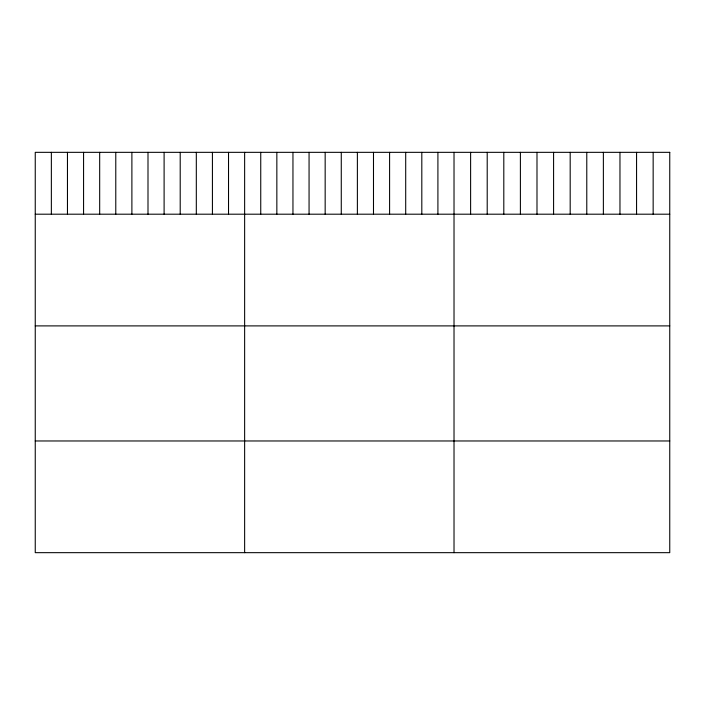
<?xml version="1.0" encoding="UTF-8"?>
<svg xmlns="http://www.w3.org/2000/svg" width="705" height="705" viewBox="0 0 705 705"><rect width="100%" height="100%" fill="white"/><g stroke="black" fill="none" stroke-linecap="round" stroke-linejoin="round"><path stroke-width="1.06" d="M35.25 214.197L669.75 214.197M35.25 325.895L669.75 325.895M35.25 440.969L669.75 440.969M653.156 152.333L653.156 214.197M636.562 152.333L636.562 214.197M619.968 152.333L619.968 214.197M603.374 152.333L603.374 214.197M586.78 152.333L586.78 214.197M570.186 152.333L570.186 214.197M553.584 152.333L553.584 214.197M536.99 152.333L536.99 214.197M520.396 152.333L520.396 214.197M503.802 152.333L503.802 214.197M487.208 152.333L487.208 214.197M470.614 152.333L470.614 214.197M454.02 152.333L454.02 552.667M437.911 152.333L437.911 214.197M421.81 152.333L421.81 214.197M405.701 152.333L405.701 214.197M389.592 152.333L389.592 214.197M373.491 152.333L373.491 214.197M357.382 152.333L357.382 214.197M341.273 152.333L341.273 214.197M325.164 152.333L325.164 214.197M309.063 152.333L309.063 214.197M292.954 152.333L292.954 214.197M276.845 152.333L276.845 214.197M260.744 152.333L260.744 214.197M244.635 152.333L244.635 552.667M228.526 152.333L228.526 214.197M212.425 152.333L212.425 214.197M196.316 152.333L196.316 214.197M180.207 152.333L180.207 214.197M164.106 152.333L164.106 214.197M147.997 152.333L147.997 214.197M131.888 152.333L131.888 214.197M115.779 152.333L115.779 214.197M99.678 152.333L99.678 214.197M83.569 152.333L83.569 214.197M67.46 152.333L67.46 214.197M51.359 152.333L51.359 214.197M669.75 152.333L35.25 152.333L35.25 552.667L669.75 552.667L669.75 152.333"/></g></svg>
